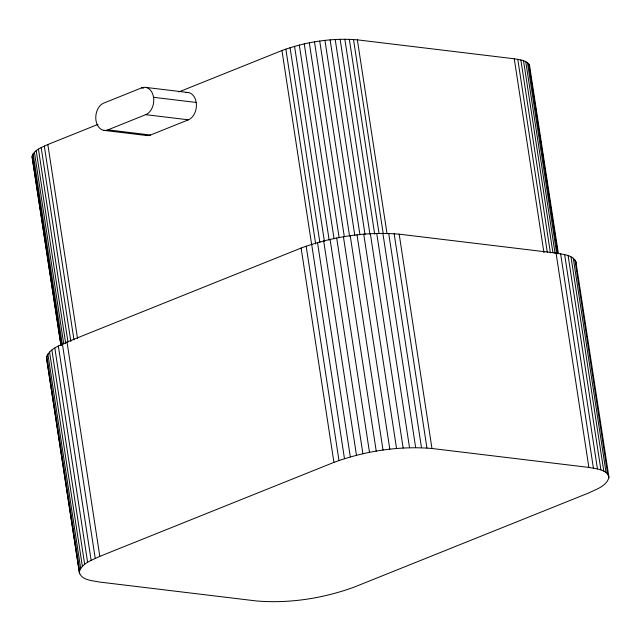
<?xml version="1.0" encoding="UTF-8"?>
<svg xmlns="http://www.w3.org/2000/svg" width="641" height="641" viewBox="0 0 641 641"><rect width="100%" height="100%" fill="white"/><g stroke="black" fill="none" stroke-linecap="round" stroke-linejoin="round"><path stroke-width="0.96" d="M60.967 345.579L32.05 156.604C33.877 149.69 42.122 147.366 47.843 144.521L98.009 124.386M575.85 261.312L608.95 477.369C606.578 486.359 595.85 489.379 588.422 493.073L354.313 587.06C323.16 598.438 289.379 603.694 256.264 600.946L99.363 582.02C92.512 580.57 81.287 580.401 79.276 572.068L46.481 357.742C48.86 348.752 59.581 345.731 67.009 342.038L301.118 248.051C332.27 236.673 366.051 231.417 399.167 234.165L556.067 253.091C562.926 254.541 574.144 254.709 576.155 263.042M79.276 572.068C81.655 563.086 92.376 560.066 99.812 556.364L333.921 462.377C365.074 451 398.846 445.743 431.962 448.492L588.871 467.417C595.721 468.875 606.939 469.036 608.95 477.369M143.64 88.113L141.661 87.873L103.778 103.081A14.014 9.992 -83.1 0 0 95.982 120.436A14.014 9.992 -83.1 0 0 107.88 129.875L150.531 135.019L188.406 119.811A14.014 9.992 -83.1 0 0 196.322 103.345A14.014 9.992 -83.1 0 0 185.61 92.616M178.831 91.935L281.952 50.535C305.917 41.785 331.902 37.739 357.366 39.854L514.274 58.78C519.547 59.901 528.176 60.022 529.722 66.432M107.88 129.875L145.755 114.667L188.406 119.811M145.587 87.384L188.238 92.528M141.661 87.873A14.014 9.992 -83.1 0 1 153.56 97.312L196.21 102.456M103.954 130.363L146.605 135.507M32.05 156.604L60.895 344.938M46.481 357.742L79.58 573.799M574.881 259.693L607.676 474.02M573.262 258.195L606.057 472.521M570.995 256.849L603.79 471.175M568.118 255.647L600.913 469.973M564.649 254.613L597.444 468.948M560.619 253.764L593.414 468.09M529.49 65.102L558.335 253.435M529.746 69.821L530.051 71.8M532.318 86.639L532.623 88.618M532.927 90.597L533.224 92.576M535.499 107.416L535.804 109.395M538.071 124.234L538.376 126.213M540.643 141.052L540.948 143.031M542.615 153.92L542.919 155.899M543.824 161.836L544.129 163.816M546.396 178.655L546.701 180.634M548.976 195.473L549.273 197.452M552.149 216.249L552.454 218.228M554.729 233.068L555.026 235.047M556.692 245.936L556.997 247.915M557.301 249.894L557.606 251.873M528.745 63.86L557.814 253.828M527.495 62.706L556.717 253.668M556.067 253.091L588.871 467.417M525.756 61.672L555.13 253.612M523.537 60.751L552.911 252.69M520.869 59.958L550.395 252.891M517.776 59.293L547.294 252.234M514.274 58.78L543.953 252.706M399.167 234.165L431.962 448.492M394.143 233.685L426.938 448.011M388.702 233.396L421.498 447.722M357.366 39.854L387.044 233.781M353.503 39.486L383.182 233.412M382.877 233.308L415.672 447.634M349.321 39.261L378.991 233.188M376.74 233.42L409.543 447.747M344.842 39.197L374.665 234.109M370.346 233.725L403.141 448.051M340.123 39.277L369.945 234.197M335.203 39.518L365.025 234.43M363.751 234.229L396.555 448.556M330.131 39.902L359.954 234.814M357.029 234.918L389.824 449.245M324.955 40.439L354.785 235.351M350.234 235.792L383.03 450.118M319.731 41.112L349.553 236.024M314.499 41.913L344.329 236.833M343.44 236.841L376.235 451.168M309.323 42.851L339.145 237.763M336.701 238.059L369.504 452.386M304.243 43.9L334.065 238.813M330.099 239.422L362.894 453.756M299.307 45.062L329.129 239.974M294.564 46.32L324.386 241.232M323.681 240.936L356.476 455.262M290.061 47.658L319.891 242.57M317.519 242.562L350.315 456.889M285.846 49.069L315.668 243.981M311.662 244.309L344.465 458.635M281.952 50.535L311.622 244.461M306.182 246.144L338.977 460.47M301.118 248.051L333.921 462.377M47.843 144.521L77.513 338.448M44.309 146.036L73.987 339.962M41.176 147.582L70.847 341.501M38.46 149.137L67.986 342.07M67.009 342.038L99.812 556.364M36.2 150.691L65.727 343.624M34.414 152.229L63.788 344.177M62.417 344.009L95.221 558.335M33.124 153.736L62.345 344.698M32.33 155.202L61.4 345.17M58.339 346.012L91.142 560.338M54.822 348.031L87.617 562.357M51.881 350.05L84.676 564.384M49.557 352.053L82.36 566.38M47.875 354.016L80.67 568.343M46.849 355.915L79.644 570.242M153.56 97.312A14.014 9.992 -83.1 0 1 145.755 114.667M150.531 135.019A14.014 9.992 -83.1 0 1 145.331 135.203"/></g></svg>
